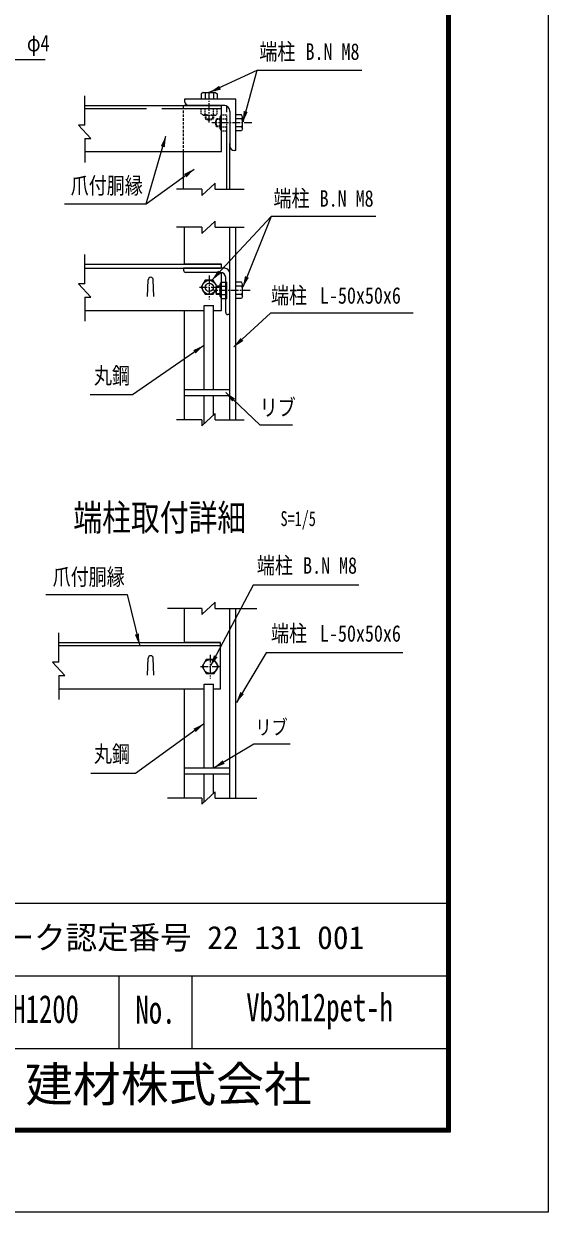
# Model space of a CAD drawing. Units: millimetres, scale not verified, with parts at other scales. Extents: x -4455 to 4455, y -3150 to 3150.
# Drawn here: x 2926 to 4455, y -3150 to 317 of the extents above; entities that cross this region are included whole.
import ezdxf
from ezdxf.enums import TextEntityAlignment as Align

# ---------------------------------------------------------------- set-up
doc = ezdxf.new("R2010")
doc.units = ezdxf.units.MM
doc.header["$LTSCALE"] = 30
for name, pattern in [('DASHED', [7.5, 6, -1.5]), ('USER2', [0.1875, 0.125, -0.0625]), ('USER4', [1.125, 0.75, -0.125, 0.125, -0.125]), ('USER5', [0.375, 0.25, -0.125])]:
    doc.linetypes.add(name, pattern=pattern)
for name, color, linetype, lineweight in [('0-0_D-STR-TXT', 3, 'Continuous', 13), ('0-1_D-STR2', 2, 'Continuous', 13), ('0-2_D-STR1', 1, 'Continuous', 18), ('0-3_D-STR-DIM', 1, 'Continuous', 18), ('0-4_D-BMK', 2, 'USER4', 13), ('0-6_D-STR3', 3, 'Continuous', 13), ('0-C_7詳細', 3, 'Continuous', 18), ('0-D_5寸法', 3, 'Continuous', 18), ('1-1_D-TTL', 7, 'Continuous', 9)]:
    doc.layers.add(name, color=color, linetype=linetype, lineweight=lineweight)
doc.layers.add('0-8_D-TTL-TXT', color=7, linetype='Continuous')
doc.styles.add('ＭＳ ゴシック', font='')
doc.styles.get('ＭＳ ゴシック').set_extended_font_data('MS Gothic')

msp = doc.modelspace()

# ---------------------------------------------------------------- linework, layer by layer
at = {"layer": '0-0_D-STR-TXT'}
for p, q in [((3282.4, -208.44), (3422.69, -107.36)), ((3646.72, -245.63), (3564.67, -451.27))]:
    msp.add_line(p, q, dxfattribs=at)
for points in [[(2987.93, 212.13), (2798.85, 212.13), (2668.22, -31.54)], [(3911.37, 180.35), (3605.57, 180.35), (3468.7, 116.97)], [(3044.41, -208.44), (3282.4, -208.44), (3340.14, -10.86)], [(3952.53, -245.63), (3646.72, -245.63), (3474.51, -430.96)], [(4060.77, -527.58), (3644.94, -527.58), (3538.24, -625.81)], [(3709.08, -853.88), (3615.16, -853.88), (3514.54, -758.95)]]:
    msp.add_lwpolyline(points, dxfattribs=at)
at = {"layer": '0-0_D-STR-TXT', "color": 7, "lineweight": 9}
for points in [[(3119.52, -764.3), (3242.78, -764.3), (3450.03, -621.98)], [(2989.78, -1347.69), (3227, -1347.69), (3263.11, -1494.92)], [(3903.24, -1320.39), (3594.22, -1320.39), (3470.68, -1556.62)], [(4031.11, -1518.39), (3632.58, -1518.39), (3545.8, -1663.29)], [(3121.1, -1869.69), (3251.1, -1869.69), (3450.06, -1725.77)], [(3702.91, -1784.53), (3596.35, -1784.53), (3480.9, -1853.46)]]:
    msp.add_lwpolyline(points, dxfattribs=at)
at = {"layer": '0-0_D-STR-TXT'}
for points in [[(3466.61, 116), (3495.4, 135.94), (3500.44, 125.07)], [(3340.78, -8.65), (3336.86, -43.44), (3325.36, -40.08)], [(3424.56, -106.01), (3400.07, -131.04), (3393.06, -121.32)], [(3472.94, -432.65), (3492.04, -403.3), (3500.81, -411.45)], [(3563.81, -453.41), (3571.03, -419.14), (3582.16, -423.58)], [(3536.55, -627.36), (3557.87, -599.59), (3565.99, -608.4)], [(3512.87, -757.37), (3542.08, -776.69), (3533.85, -785.4)]]:
    msp.add_solid(points, dxfattribs=at)
at = {"layer": '0-0_D-STR-TXT', "color": 7}
for points in [[(3451.93, -620.68), (3426.88, -645.15), (3420.1, -635.27)], [(3263.65, -1497.15), (3249.62, -1465.07), (3261.26, -1462.22)], [(3469.61, -1558.66), (3480.29, -1525.31), (3490.91, -1530.87)], [(3544.61, -1665.26), (3557.2, -1632.59), (3567.48, -1638.74)], [(3451.93, -1724.42), (3427.49, -1749.5), (3420.46, -1739.79)], [(3478.93, -1854.64), (3505.48, -1831.81), (3511.62, -1842.09)]]:
    msp.add_solid(points, dxfattribs=at)
at = {"layer": '0-1_D-STR2', "color": 7, "lineweight": 9}
for p, q in [((3451.93, -750.89), (3451.93, -505.47)), ((3451.93, -505.47), (3478.93, -505.47)), ((3478.93, -750.89), (3478.93, -505.47)), ((3451.93, -850.1), (3451.93, -768.89)), ((3478.93, -825.03), (3478.93, -768.89)), ((3451.93, -1854.64), (3451.93, -1609.21)), ((3478.93, -1854.64), (3478.93, -1609.21)), ((3451.93, -1953.84), (3451.93, -1872.64)), ((3478.93, -1928.77), (3478.93, -1872.64))]:
    msp.add_line(p, q, dxfattribs=at)
at = {"layer": '0-2_D-STR1'}
for p, q in [((3103.45, 78.8), (3499.61, 78.8)), ((3394.61, 96.8), (3394.61, 92.3)), ((3544.61, 96.8), (3394.61, 96.8)), ((3502.61, 78.8), (3394.61, 78.8)), ((3508.61, 78.8), (3408.11, 78.8)), ((3544.61, -53.2), (3544.61, 96.8)), ((3526.61, 60.8), (3526.61, -39.7)), ((3526.61, -165.92), (3526.61, -32.2)), ((3103.45, -56.2), (3502.61, -56.2)), ((3391.61, -165.92), (3391.61, -56.2)), ((3544.61, -53.2), (3540.11, -53.2)), ((3394.61, -384.41), (3394.61, -276.92)), ((3526.61, -838.26), (3526.61, -276.92)), ((3544.61, -838.26), (3544.61, -276.92)), ((3103.61, -384.41), (3499.61, -384.41)), ((3103.61, -396.41), (3499.61, -396.41)), ((3511.61, -396.41), (3391.61, -396.41)), ((3502.61, -384.41), (3394.61, -384.41)), ((3499.61, -408.41), (3397.61, -408.41)), ((3417.11, -384.41), (3417.41, -384.41)), ((3502.61, -519.41), (3502.61, -408.71)), ((3526.61, -531.41), (3526.61, -411.41)), ((3514.61, -525.41), (3514.61, -423.41)), ((3103.61, -519.41), (3451.93, -519.41)), ((3394.61, -838.26), (3394.61, -519.41)), ((3478.93, -519.41), (3502.61, -519.41)), ((3526.61, -531.41), (3520.61, -531.41)), ((3394.61, -1488.15), (3394.61, -1388.52)), ((3526.61, -1942.01), (3526.61, -1388.52)), ((3544.61, -1942.01), (3544.61, -1388.52)), ((3027.7, -1488.15), (3499.61, -1488.15)), ((3027.7, -1497.15), (3499.61, -1497.15)), ((3027.7, -1623.15), (3451.93, -1623.15)), ((3394.61, -1942.01), (3394.61, -1623.15))]:
    msp.add_line(p, q, dxfattribs=at)
at = {"layer": '0-2_D-STR1', "linetype": 'DASHED'}
for p, q in [((3103.45, 69.8), (3502.61, 69.8)), ((3517.61, -165.92), (3517.61, 76.39))]:
    msp.add_line(p, q, dxfattribs=at)
at = {"layer": '0-2_D-STR1'}
for centre, radius, start, end in [((3408.11, 92.3), 13.5, 180, 270.00009), ((3508.61, 60.8), 18, 0.00001, 90.00008), ((3540.11, -39.7), 13.5, 180, 270), ((3511.61, -411.41), 15, 0, 90), ((3520.61, -525.41), 6, 180, 270)]:
    msp.add_arc(centre, radius, start, end, dxfattribs=at)
at = {"layer": '0-3_D-STR-DIM', "color": 4, "lineweight": 13}
for p, q in [((3103.45, 21.24), (3103.45, 106.82)), ((3085.45, 21.24), (3121.45, -17.53)), ((3103.45, 21.24), (3085.45, 21.24)), ((3103.45, -17.53), (3103.45, -87.72)), ((3103.45, -17.53), (3121.45, -17.53)), ((3445.29, -165.92), (3371.07, -165.92)), ((3445.29, -183.92), (3484.06, -147.92)), ((3445.29, -165.92), (3445.29, -183.92)), ((3484.06, -165.92), (3484.06, -147.92)), ((3484.06, -165.92), (3568.75, -165.92)), ((3445.29, -276.92), (3371.07, -276.92)), ((3445.29, -294.92), (3484.06, -258.92)), ((3445.29, -276.92), (3445.29, -294.92)), ((3484.06, -276.92), (3484.06, -258.92)), ((3484.06, -276.92), (3568.75, -276.92)), ((3445.29, -856.26), (3484.06, -820.26)), ((3484.06, -838.26), (3484.06, -820.26)), ((3445.29, -838.26), (3371.07, -838.26)), ((3445.29, -838.26), (3445.29, -856.26)), ((3484.06, -838.26), (3568.75, -838.26)), ((3445.29, -1406.52), (3484.06, -1370.52)), ((3484.06, -1388.52), (3484.06, -1370.52)), ((3445.29, -1388.52), (3344.84, -1388.52)), ((3445.29, -1388.52), (3445.29, -1406.52)), ((3484.06, -1388.52), (3605.11, -1388.52)), ((3027.7, -1545.71), (3027.7, -1460.13)), ((3009.7, -1545.71), (3045.7, -1584.49)), ((3027.7, -1545.71), (3009.7, -1545.71)), ((3027.7, -1584.49), (3027.7, -1654.68)), ((3027.7, -1584.49), (3045.7, -1584.49)), ((3445.29, -1960.01), (3484.06, -1924.01)), ((3484.06, -1942.01), (3484.06, -1924.01)), ((3445.29, -1942.01), (3344.84, -1942.01)), ((3445.29, -1942.01), (3445.29, -1960.01)), ((3484.06, -1942.01), (3605.11, -1942.01))]:
    msp.add_line(p, q, dxfattribs=at)
at = {"layer": '0-4_D-BMK'}
for p, q in [((3466.61, 28.71), (3466.61, 121.07)), ((3590.62, 27.8), (3474.17, 27.8)), ((3466.61, -417.72), (3466.61, -487.11)), ((3438.05, -451.91), (3495.17, -451.91)), ((3585.71, -460.91), (3479.48, -460.91)), ((3469.61, -1523.97), (3469.61, -1593.36)), ((3441.05, -1558.15), (3498.17, -1558.15))]:
    msp.add_line(p, q, dxfattribs=at)
at = {"layer": '0-6_D-STR3'}
for p, q in [((3448.85, 116), (3443.09, 112.68)), ((3443.09, 112.68), (3443.09, 96.8)), ((3448.85, 116), (3484.37, 116)), ((3454.61, 113.95), (3454.61, 96.8)), ((3478.61, 113.95), (3478.61, 96.8)), ((3484.37, 116), (3490.13, 112.68)), ((3490.13, 112.68), (3490.13, 96.8)), ((3560.49, 51.32), (3544.61, 51.32)), ((3544.61, 4.28), (3544.61, 51.32)), ((3561.75, 39.8), (3544.61, 39.8)), ((3563.81, 45.56), (3560.49, 51.32)), ((3563.81, 10.04), (3563.81, 45.56)), ((3561.75, 15.8), (3544.61, 15.8)), ((3560.49, 4.28), (3544.61, 4.28)), ((3563.81, 10.04), (3560.49, 4.28)), ((3487.75, -472.91), (3487.75, -448.91)), ((3498.41, -448.91), (3487.75, -448.91)), ((3498.41, -478.67), (3498.41, -443.15)), ((3500.47, -448.91), (3517.61, -448.91)), ((3517.61, -484.43), (3517.61, -437.39)), ((3560.49, -437.39), (3544.61, -437.39)), ((3544.61, -484.43), (3544.61, -437.39)), ((3561.75, -448.91), (3544.61, -448.91)), ((3563.81, -443.15), (3560.49, -437.39)), ((3563.81, -478.67), (3563.81, -443.15)), ((3498.41, -472.91), (3487.75, -472.91)), ((3498.41, -478.67), (3501.74, -484.43)), ((3500.47, -472.91), (3517.61, -472.91)), ((3501.74, -484.43), (3517.61, -484.43)), ((3561.75, -472.91), (3544.61, -472.91)), ((3560.49, -484.43), (3544.61, -484.43)), ((3563.81, -478.67), (3560.49, -484.43)), ((3526.61, -750.89), (3394.61, -750.89)), ((3526.61, -768.89), (3394.61, -768.89)), ((3526.61, -1854.64), (3394.61, -1854.64)), ((3526.61, -1872.64), (3394.61, -1872.64))]:
    msp.add_line(p, q, dxfattribs=at)
at = {"layer": '0-6_D-STR3', "color": 1, "linetype": 'USER2'}
for p, q in [((3443.09, 69.8), (3490.13, 69.8)), ((3443.09, 53.93), (3443.09, 69.8)), ((3454.61, 52.66), (3454.61, 69.8)), ((3478.61, 52.66), (3478.61, 69.8)), ((3448.85, 50.6), (3443.09, 53.93)), ((3448.85, 50.6), (3484.37, 50.6)), ((3454.61, 50.6), (3454.61, 39.94)), ((3454.61, 39.94), (3478.61, 39.94)), ((3457.01, 50.6), (3457.01, 38.73)), ((3476.21, 50.6), (3476.21, 38.73)), ((3478.61, 50.6), (3478.61, 39.94)), ((3498.41, 37.4), (3486.54, 37.4)), ((3487.75, 15.8), (3487.75, 39.8)), ((3498.41, 39.8), (3487.75, 39.8)), ((3498.41, 10.04), (3498.41, 45.56)), ((3500.47, 39.8), (3517.61, 39.8)), ((3517.61, 4.28), (3517.61, 51.32)), ((3498.41, 18.2), (3486.54, 18.2)), ((3498.41, 15.8), (3487.75, 15.8)), ((3498.41, 10.04), (3501.74, 4.28)), ((3500.47, 15.8), (3517.61, 15.8)), ((3501.74, 4.28), (3517.61, 4.28))]:
    msp.add_line(p, q, dxfattribs=at)
at = {"layer": '0-6_D-STR3', "color": 1}
for p, q in [((3498.41, -451.31), (3486.54, -451.31)), ((3498.41, -470.51), (3486.54, -470.51))]:
    msp.add_line(p, q, dxfattribs=at)
at = {"layer": '0-6_D-STR3', "color": 1, "linetype": 'USER2'}
for points in [[(3484.37, 50.6), (3490.13, 53.93), (3490.13, 69.8)], [(3498.41, 45.56), (3501.74, 51.32), (3517.61, 51.32)]]:
    msp.add_lwpolyline(points, dxfattribs=at)
at = {"layer": '0-6_D-STR3'}
for points in [[(3490.13, -451.91), (3478.37, -431.54), (3454.85, -431.54), (3443.09, -451.91), (3454.85, -472.27), (3478.37, -472.27)], [(3493.13, -1558.15), (3481.37, -1537.79), (3457.85, -1537.79), (3446.09, -1558.15), (3457.85, -1578.52), (3481.37, -1578.52)]]:
    msp.add_lwpolyline(points, close=True, dxfattribs=at)
msp.add_lwpolyline([(3498.41, -443.15), (3501.74, -437.39), (3517.61, -437.39)], dxfattribs=at)
for centre, radius in [((3466.61, -451.91), 20.4), ((3466.61, -451.91), 12), ((3469.61, -1558.15), 20.4)]:
    msp.add_circle(centre, radius, dxfattribs=at)
for centre, radius, start, end in [((3448.85, 106.92), 9.09, 50.6618, 90), ((3466.61, 80), 36, 70.52878, 109.47122), ((3484.37, 106.92), 9.09, 90, 129.3382), ((3527.81, 27.8), 36, 340.52878, 19.47122), ((3554.73, 45.56), 9.09, 320.6618, 0), ((3554.73, 10.04), 9.09, 0, 39.3382), ((3508.54, -460.91), 24, 150, 210), ((3507.5, -443.15), 9.09, 180, 219.3382), ((3534.41, -460.91), 36, 160.52878, 199.47122), ((3527.81, -460.91), 36, 340.52878, 19.47122), ((3554.73, -443.15), 9.09, 320.6618, 0), ((3507.5, -478.67), 9.09, 140.6618, 180), ((3554.73, -478.67), 9.09, 0, 39.3382)]:
    msp.add_arc(centre, radius, start, end, dxfattribs=at)
at = {"layer": '0-6_D-STR3', "color": 1, "linetype": 'USER2'}
for centre, radius, start, end in [((3448.85, 59.69), 9.09, 270, 309.3382), ((3466.61, 86.6), 36, 250.52878, 289.47122), ((3466.61, 60.73), 24, 240, 300), ((3484.37, 59.69), 9.09, 230.6618, 270), ((3508.54, 27.8), 24, 150, 210), ((3507.5, 45.56), 9.09, 180, 219.3382), ((3534.41, 27.8), 36, 160.52878, 199.47122), ((3507.5, 10.04), 9.09, 140.6618, 180)]:
    msp.add_arc(centre, radius, start, end, dxfattribs=at)
at = {"layer": '0-C_7詳細', "color": 1, "linetype": 'USER5'}
msp.add_line((3391.61, -56.2), (3391.61, 78.89), dxfattribs=at)
at = {"layer": '0-C_7詳細', "color": 7, "lineweight": 9}
for p, q in [((3502.61, -56.2), (3502.61, 78.8)), ((3391.61, -396.41), (3391.61, -402.41)), ((3502.61, -396.41), (3502.61, -384.41)), ((3287.01, -479.23), (3288.81, -430.03)), ((3305.01, -479.23), (3303.21, -430.03)), ((3499.61, -1488.15), (3394.61, -1488.15)), ((3417.11, -1488.15), (3417.41, -1488.15)), ((3499.61, -1623.15), (3499.61, -1488.15)), ((3287.01, -1582.98), (3288.81, -1533.78)), ((3305.01, -1582.98), (3303.21, -1533.78)), ((3451.93, -1609.21), (3478.93, -1609.21)), ((3478.93, -1623.15), (3499.61, -1623.15))]:
    msp.add_line(p, q, dxfattribs=at)
at = {"layer": '0-C_7詳細', "color": 4}
for p, q in [((3103.61, -441.97), (3103.61, -356.39)), ((3085.61, -441.97), (3121.61, -480.74)), ((3103.61, -441.97), (3085.61, -441.97)), ((3103.61, -480.74), (3103.61, -550.93)), ((3103.61, -480.74), (3121.61, -480.74))]:
    msp.add_line(p, q, dxfattribs=at)
at = {"layer": '0-C_7詳細', "color": 7, "lineweight": 9}
for centre, radius, start, end in [((3397.61, -402.41), 6, 180, 270), ((3499.61, -423.41), 15, 0, 90), ((3296.01, -430.03), 7.2, 0, 180), ((3296.01, -1533.78), 7.2, 0, 180)]:
    msp.add_arc(centre, radius, start, end, dxfattribs=at)
at = {"layer": '0-D_5寸法'}
msp.add_line((3605.57, 180.35), (3564.42, 30.02), dxfattribs=at)
msp.add_solid([(3563.81, 27.8), (3567.14, 62.66), (3578.7, 59.5)], dxfattribs=at)
at = {"layer": '1-1_D-TTL'}
for p, q in [((2248.8, -2248.56), (4158.02, -2248.56)), ((2248.8, -2460.7), (4158.02, -2460.7)), ((3203.41, -2460.7), (3203.41, -2672.84)), ((3415.54, -2460.7), (3415.54, -2672.84)), ((2248.8, -2672.84), (4158.02, -2672.84))]:
    msp.add_line(p, q, dxfattribs=at)
at = {"layer": '1-1_D-TTL', "color": 2, "lineweight": 18}
msp.add_lwpolyline([(-4454.69, 3150.29), (4455.01, 3150.29), (4455.01, -3150.14), (-4454.69, -3150.14)], close=True, dxfattribs=at)
at = {"layer": '1-1_D-TTL'}
for points in [[(-4168.31, 2916.94), (4168.62, 2916.94), (4168.62, -2916.79), (-4168.31, -2916.79)], [(-4165.65, 2914.29), (4165.97, 2914.29), (4165.97, -2914.14), (-4165.65, -2914.14)], [(-4163, 2911.64), (4163.32, 2911.64), (4163.32, -2911.49), (-4163, -2911.49)], [(-4160.35, 2908.98), (4160.67, 2908.98), (4160.67, -2908.84), (-4160.35, -2908.84)], [(-4157.7, 2906.33), (4158.02, 2906.33), (4158.02, -2906.18), (-4157.7, -2906.18)]]:
    msp.add_lwpolyline(points, close=True, dxfattribs=at)

# ---------------------------------------------------------------- texts
at = {"layer": '0-0_D-STR-TXT', "style": 'ＭＳ ゴシック', "width": 0.8}
for s, height, p in [('φ4', 48.17, (2934.98, 221.87)), ('端柱', 48.17, (3612.6, 197.18)), ('B.N M8', 48.17, (3747.41, 197.18)), ('爪付胴縁', 48.17, (3062.55, -193.62)), ('端柱', 48.17, (3653.75, -231.21)), ('B.N M8', 48.17, (3788.56, -231.21)), ('端柱', 48.17, (3646.67, -514.18)), ('L-50x50x6', 48.17, (3789.48, -514.18)), ('丸鋼', 48.17, (3130.46, -747.95)), ('リブ', 48.17, (3613.95, -841.07)), ('端柱', 48.17, (3605.48, -1301.82)), ('B.N M8', 48.17, (3740.29, -1301.82)), ('爪付胴縁', 48.17, (3009.89, -1335.05)), ('端柱', 48.17, (3646.67, -1500.16)), ('L-50x50x6', 48.17, (3789.48, -1500.16)), ('リブ', 43.33, (3600.98, -1770.26)), ('丸鋼', 48.17, (3130.46, -1851.7))]:
    msp.add_text(s, height=height, dxfattribs=at).set_placement(p, align=Align.BOTTOM_LEFT)
at = {"layer": '0-8_D-TTL-TXT', "style": 'ＭＳ ゴシック'}
for s, height, width, p in [('端柱取付詳細', 76.98, 0.8, (3070.24, -1185.15)), ('VB3PET型H1200', 81.6, 0.7, (2581.31, -2622.53)), ('No.', 81.6, 0.7, (3251.59, -2624.47)), ('Vb3h12pet-h', 81.6, 0.7, (3574.52, -2617.36))]:
    msp.add_text(s, height=height, dxfattribs=dict(at, width=width)).set_placement(p, align=Align.BOTTOM_LEFT)
at = {"layer": '0-8_D-TTL-TXT', "color": 3, "style": 'ＭＳ ゴシック', "width": 0.7}
msp.add_text('S=1/5', height=43.33, dxfattribs=at).set_placement((3674.34, -1161.43), align=Align.BOTTOM_LEFT)
at = {"layer": '0-8_D-TTL-TXT', "style": 'ＭＳ ゴシック'}
for s, height, p in [('エコマーク認定番号 22 131 001', 67.3, (2588.8, -2402.58)), ('JFE 建材株式会社', 102.1, (2652.07, -2858.4))]:
    msp.add_text(s, height=height, dxfattribs=at).set_placement(p, align=Align.BOTTOM_LEFT)

doc.saveas('drawing.dxf')
